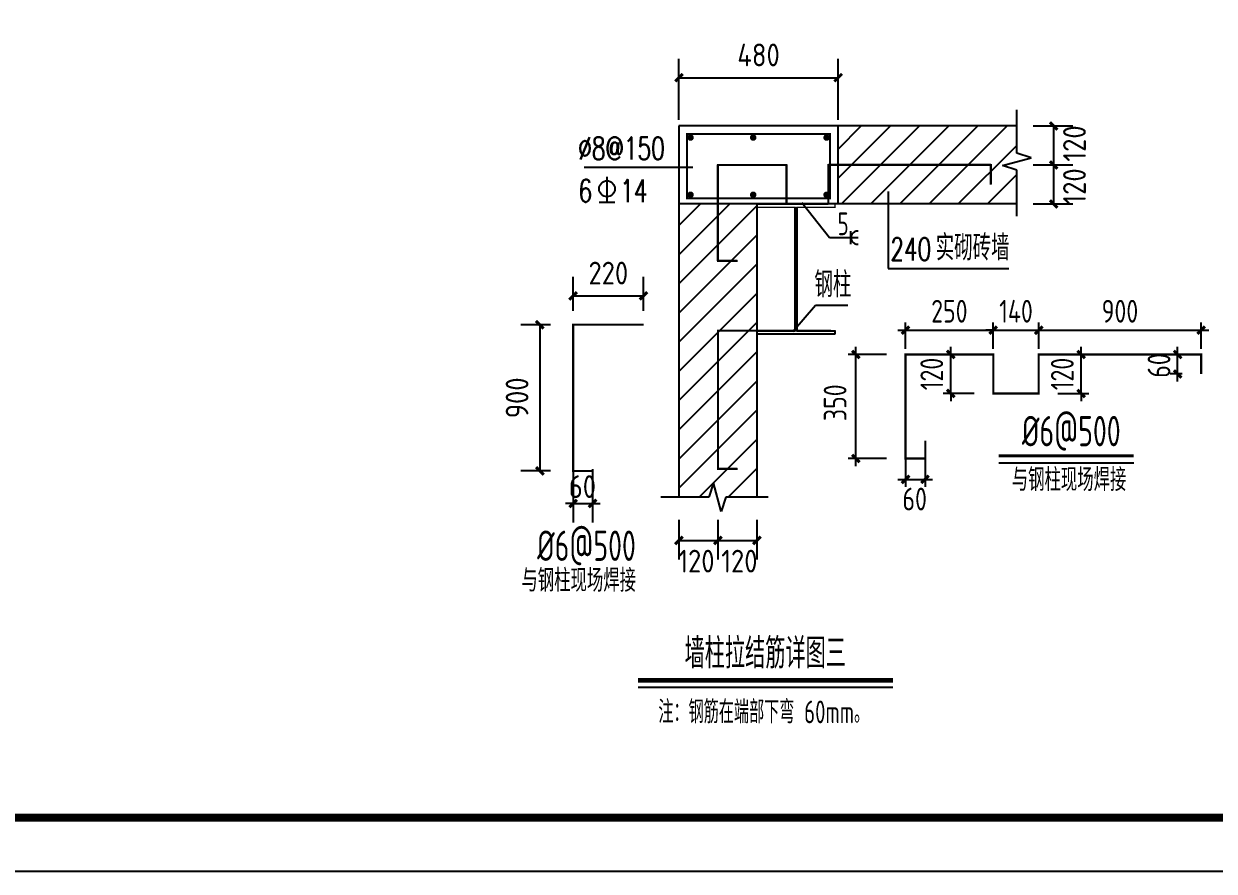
# Model space of a CAD drawing. Extents: x -33967 to 1773478, y -1022458 to -784650.
# Drawn here: x 462343 to 493749, y -1022458 to -1000110 of the extents above; entities that cross this region are included whole.
import ezdxf

# ---------------------------------------------------------------- set-up
doc = ezdxf.new("R2010")
doc.units = 0
doc.header["$LTSCALE"] = 1000
doc.header["$MEASUREMENT"] = 0
for name, color, linetype in [('22', 1, 'Continuous'), ('C', 6, 'Continuous'), ('DIM', 146, 'Continuous'), ('DIM_LEAD', 3, 'Continuous'), ('OTHER', 7, 'Continuous'), ('PUB_DIM', 3, 'Continuous'), ('PUB_TEXT', 7, 'Continuous'), ('PUB_TITLE', 4, 'Continuous'), ('中粗线', 3, 'Continuous'), ('构造线', 7, 'Continuous'), ('特细线', 8, 'Continuous'), ('粗线', 5, 'Continuous'), ('细线', 9, 'Continuous')]:
    doc.layers.add(name, color=color, linetype=linetype)
doc.styles.add('_TCH_DIM', font='SIMPLEX', dxfattribs={"bigfont": 'GBCBIG'})
doc.styles.add('C', font='tssdeng.shx', dxfattribs={"height": 3, "bigfont": 'tssdchn.shx'})
doc.styles.get("Standard").update_dxf_attribs({"font": 'gbenor.shx', "bigfont": 'gbcbig.shx'})
doc.styles.add('STYLE1', font='tssdeng.shx', dxfattribs={"width": 0.75, "bigfont": 'tssdchn.shx'})
doc.styles.add('TSSD_Dimension', font='Tssdeng.shx', dxfattribs={"width": 0.8, "bigfont": 'hztxt.shx'})
doc.dimstyles.new('DIMN120', dxfattribs={"dimscale": 1.2, "dimtxt": 300, "dimasz": 100, "dimexe": 250, "dimexo": 300, "dimgap": 150, "dimtad": 1, "dimdec": 0, "dimzin": 0, "dimdsep": 46, "dimtxsty": 'Standard', "dimblk": 'ARCHTICK', "dimcen": 0.09, "dimclrt": 7, "dimadec": 0, "dimazin": 0, "dimtfac": 1, "dimtdec": 0, "dimtix": 1, "dimtmove": 2, "dimatfit": 3, "dimldrblk": 'ARCHTICK', "dimfxl": 1, "dimtolj": 1, "dimtzin": 0, "dimarcsym": 0})
doc.dimstyles.new('TSSD_100_200', dxfattribs={"dimtxt": 600, "dimasz": 200, "dimexe": 200, "dimexo": 500, "dimgap": 200, "dimtad": 1, "dimdec": 0, "dimlfac": 0.5, "dimzin": 0, "dimdsep": 46, "dimtxsty": 'TSSD_Dimension', "dimblk": 'ARCHTICK', "dimblk1": 'ARCHTICK', "dimblk2": 'ARCHTICK', "dimcen": 0, "dimdle": 200, "dimclrt": 7, "dimadec": 0, "dimazin": 0, "dimtfac": 1, "dimtdec": 0, "dimtix": 1, "dimtmove": 2, "dimatfit": 3, "dimfxl": 1, "dimtolj": 1, "dimtzin": 0, "dimarcsym": 0})

# ---------------------------------------------------------------- blocks, each defined once
blk = doc.blocks.new('_ArchTick')
at = {"color": 0, "linetype": 'ByBlock', "const_width": 0.4}
blk.add_lwpolyline([(-0.5, -0.5), (0.5, 0.5)], dxfattribs=at)
blk = doc.blocks.new('*D1015')
at = {"layer": 'Defpoints', "color": 0, "transparency": 16777216}
for p in [(-1177, -344), (-2293, -941), (-1177, -941)]:
    blk.add_point(p, dxfattribs=at)
at = {"layer": 'DIM_LEAD', "color": 0, "lineweight": -2, "transparency": 16777216}
for p, q in [((-2293, -581), (-2293, -44)), ((-1177, -581), (-1177, -44)), ((-2293, -344), (-1177, -344))]:
    blk.add_line(p, q, dxfattribs=at)
at = {"layer": 'DIM_LEAD', "color": 0, "lineweight": -2, "transparency": 16777216, "xscale": 120, "yscale": 120, "zscale": 120, "rotation": 180}
blk.add_blockref('_ArchTick', (-2293, -344), dxfattribs=at)
at = {"layer": 'DIM_LEAD', "color": 0, "lineweight": -2, "transparency": 16777216, "xscale": 120, "yscale": 120, "zscale": 120}
blk.add_blockref('_ArchTick', (-1177, -344), dxfattribs=at)
at = {"layer": 'DIM_LEAD', "color": 7, "transparency": 16777216, "insert": (-1735, 16), "char_height": 360, "attachment_point": 5}
blk.add_mtext('\\A1;220', dxfattribs=at)
blk = doc.blocks.new('*D1016')
at = {"layer": 'Defpoints', "color": 0, "transparency": 16777216}
for p in [(-2293, -2728), (-1984, -2728), (-1984, -3630)]:
    blk.add_point(p, dxfattribs=at)
at = {"layer": 'DIM_LEAD', "color": 0, "lineweight": -2, "transparency": 16777216}
for p, q in [((-2293, -3088), (-2293, -3930)), ((-1984, -3088), (-1984, -3930)), ((-2293, -3630), (-2413, -3630)), ((-2293, -3630), (-1984, -3630)), ((-1984, -3630), (-1864, -3630))]:
    blk.add_line(p, q, dxfattribs=at)
at = {"layer": 'DIM_LEAD', "color": 0, "lineweight": -2, "transparency": 16777216, "xscale": 120, "yscale": 120, "zscale": 120}
blk.add_blockref('_ArchTick', (-2293, -3630), dxfattribs=at)
at = {"layer": 'DIM_LEAD', "color": 0, "lineweight": -2, "transparency": 16777216, "xscale": 120, "yscale": 120, "zscale": 120, "rotation": 180}
blk.add_blockref('_ArchTick', (-1984, -3630), dxfattribs=at)
at = {"layer": 'DIM_LEAD', "color": 7, "transparency": 16777216, "insert": (-2146, -3363), "char_height": 360, "attachment_point": 5}
blk.add_mtext('\\A1;60', dxfattribs=at)
blk = doc.blocks.new('*D1017')
at = {"layer": 'Defpoints', "color": 0, "transparency": 16777216}
for p in [(1903, 3108), (-617, 2079), (1903, 2079)]:
    blk.add_point(p, dxfattribs=at)
at = {"layer": 'DIM_LEAD', "color": 0, "lineweight": -2, "transparency": 16777216}
for p, q in [((-617, 2439), (-617, 3408)), ((1903, 2439), (1903, 3408)), ((-617, 3108), (1903, 3108))]:
    blk.add_line(p, q, dxfattribs=at)
at = {"layer": 'DIM_LEAD', "color": 0, "lineweight": -2, "transparency": 16777216, "xscale": 120, "yscale": 120, "zscale": 120, "rotation": 180}
blk.add_blockref('_ArchTick', (-617, 3108), dxfattribs=at)
at = {"layer": 'DIM_LEAD', "color": 0, "lineweight": -2, "transparency": 16777216, "xscale": 120, "yscale": 120, "zscale": 120}
blk.add_blockref('_ArchTick', (1903, 3108), dxfattribs=at)
at = {"layer": 'DIM_LEAD', "color": 7, "transparency": 16777216, "insert": (643, 3468), "char_height": 360, "attachment_point": 5}
blk.add_mtext('\\A1;480', dxfattribs=at)
blk = doc.blocks.new('*D1018')
at = {"layer": 'Defpoints', "color": 0, "transparency": 16777216}
for p in [(4632, 1727), (5316, 1727), (4632, 1110)]:
    blk.add_point(p, dxfattribs=at)
at = {"layer": 'DIM_LEAD', "color": 0, "lineweight": -2, "transparency": 16777216}
for p, q in [((4992, 1727), (5616, 1727)), ((5316, 1110), (5316, 1727)), ((4992, 1110), (5616, 1110))]:
    blk.add_line(p, q, dxfattribs=at)
at = {"layer": 'DIM_LEAD', "color": 0, "lineweight": -2, "transparency": 16777216, "xscale": 120, "yscale": 120, "zscale": 120}
for p, rotation in [((5316, 1727), 90), ((5316, 1110), 270)]:
    blk.add_blockref('_ArchTick', p, dxfattribs=dict(at, rotation=rotation))
at = {"layer": 'DIM_LEAD', "color": 7, "transparency": 16777216, "insert": (5644, 1387), "char_height": 360, "attachment_point": 5, "rotation": 90}
blk.add_mtext('\\A1;120', dxfattribs=at)
blk = doc.blocks.new('*D1019')
at = {"layer": 'Defpoints', "color": 0, "transparency": 16777216}
for p in [(4632, 2344), (5316, 2344), (4632, 1727)]:
    blk.add_point(p, dxfattribs=at)
at = {"layer": 'DIM_LEAD', "color": 0, "lineweight": -2, "transparency": 16777216}
for p, q in [((4992, 2344), (5616, 2344)), ((5316, 1727), (5316, 2344)), ((4992, 1727), (5616, 1727))]:
    blk.add_line(p, q, dxfattribs=at)
at = {"layer": 'DIM_LEAD', "color": 0, "lineweight": -2, "transparency": 16777216, "xscale": 120, "yscale": 120, "zscale": 120}
for p, rotation in [((5316, 2344), 90), ((5316, 1727), 270)]:
    blk.add_blockref('_ArchTick', p, dxfattribs=dict(at, rotation=rotation))
at = {"layer": 'DIM_LEAD', "color": 7, "transparency": 16777216, "insert": (5644, 2067), "char_height": 360, "attachment_point": 5, "rotation": 90}
blk.add_mtext('\\A1;120', dxfattribs=at)
blk = doc.blocks.new('*D1020')
at = {"layer": 'Defpoints', "color": 0, "transparency": 16777216}
for p in [(0, -3531), (617, -3531), (617, -4215)]:
    blk.add_point(p, dxfattribs=at)
at = {"layer": 'DIM_LEAD', "color": 0, "lineweight": -2, "transparency": 16777216}
for p, q in [((0, -3891), (0, -4515)), ((617, -3891), (617, -4515)), ((0, -4215), (617, -4215))]:
    blk.add_line(p, q, dxfattribs=at)
at = {"layer": 'DIM_LEAD', "color": 0, "lineweight": -2, "transparency": 16777216, "xscale": 120, "yscale": 120, "zscale": 120, "rotation": 180}
blk.add_blockref('_ArchTick', (0, -4215), dxfattribs=at)
at = {"layer": 'DIM_LEAD', "color": 0, "lineweight": -2, "transparency": 16777216, "xscale": 120, "yscale": 120, "zscale": 120}
blk.add_blockref('_ArchTick', (617, -4215), dxfattribs=at)
at = {"layer": 'DIM_LEAD', "color": 7, "transparency": 16777216, "insert": (340, -4542), "char_height": 360, "attachment_point": 5}
blk.add_mtext('\\A1;120', dxfattribs=at)
blk = doc.blocks.new('*D1021')
at = {"layer": 'Defpoints', "color": 0, "transparency": 16777216}
for p in [(-617, -3531), (0, -3531), (0, -4215)]:
    blk.add_point(p, dxfattribs=at)
at = {"layer": 'DIM_LEAD', "color": 0, "lineweight": -2, "transparency": 16777216}
for p, q in [((-617, -3891), (-617, -4515)), ((0, -3891), (0, -4515)), ((-617, -4215), (0, -4215))]:
    blk.add_line(p, q, dxfattribs=at)
at = {"layer": 'DIM_LEAD', "color": 0, "lineweight": -2, "transparency": 16777216, "xscale": 120, "yscale": 120, "zscale": 120, "rotation": 180}
blk.add_blockref('_ArchTick', (-617, -4215), dxfattribs=at)
at = {"layer": 'DIM_LEAD', "color": 0, "lineweight": -2, "transparency": 16777216, "xscale": 120, "yscale": 120, "zscale": 120}
blk.add_blockref('_ArchTick', (0, -4215), dxfattribs=at)
at = {"layer": 'DIM_LEAD', "color": 7, "transparency": 16777216, "insert": (-340, -4542), "char_height": 360, "attachment_point": 5}
blk.add_mtext('\\A1;120', dxfattribs=at)
blk = doc.blocks.new('*D1010')
at = {"layer": 'Defpoints', "color": 0, "transparency": 16777216}
for p in [(-2293, -801), (-2819, -3115), (-2293, -3115)]:
    blk.add_point(p, dxfattribs=at)
at = {"layer": 'DIM_LEAD', "color": 0, "lineweight": -2, "transparency": 16777216}
for p, q in [((-2653, -801), (-3119, -801)), ((-2819, -801), (-2819, -3115)), ((-2653, -3115), (-3119, -3115))]:
    blk.add_line(p, q, dxfattribs=at)
at = {"layer": 'DIM_LEAD', "color": 0, "lineweight": -2, "transparency": 16777216, "xscale": 120, "yscale": 120, "zscale": 120}
for p, rotation in [((-2819, -801), 90), ((-2819, -3115), 270)]:
    blk.add_blockref('_ArchTick', p, dxfattribs=dict(at, rotation=rotation))
at = {"layer": 'DIM_LEAD', "color": 7, "transparency": 16777216, "insert": (-3179, -1958), "char_height": 360, "attachment_point": 5, "rotation": 90}
blk.add_mtext('\\A1;900', dxfattribs=at)
blk = doc.blocks.new('*D1035')
at = {"layer": 'Defpoints', "color": 0, "transparency": 16777216}
for p in [(487920, -1008190), (485605, -1009184), (487920, -1009184)]:
    blk.add_point(p, dxfattribs=at)
at = {"layer": 'DIM', "color": 0, "lineweight": -2, "transparency": 16777216}
for p, q in [((485605, -1008684), (485605, -1007990)), ((487920, -1008684), (487920, -1007990)), ((485405, -1008190), (488120, -1008190))]:
    blk.add_line(p, q, dxfattribs=at)
at = {"layer": 'DIM', "color": 0, "lineweight": -2, "transparency": 16777216, "xscale": 200, "yscale": 200, "zscale": 200, "rotation": 180}
blk.add_blockref('_ArchTick', (485605, -1008190), dxfattribs=at)
at = {"layer": 'DIM', "color": 0, "lineweight": -2, "transparency": 16777216, "xscale": 200, "yscale": 200, "zscale": 200}
blk.add_blockref('_ArchTick', (487920, -1008190), dxfattribs=at)
at = {"layer": 'DIM', "color": 7, "transparency": 16777216, "insert": (486762, -1007690), "char_height": 600, "attachment_point": 5, "style": 'TSSD_Dimension'}
blk.add_mtext('\\A1;250', dxfattribs=at)
blk = doc.blocks.new('*D1036')
at = {"layer": 'Defpoints', "color": 0, "transparency": 16777216}
for p in [(493405, -1008190), (489120, -1009184), (493405, -1009184)]:
    blk.add_point(p, dxfattribs=at)
at = {"layer": 'DIM', "color": 0, "lineweight": -2, "transparency": 16777216}
for p, q in [((489120, -1008684), (489120, -1007990)), ((493405, -1008684), (493405, -1007990)), ((488920, -1008190), (493605, -1008190))]:
    blk.add_line(p, q, dxfattribs=at)
at = {"layer": 'DIM', "color": 0, "lineweight": -2, "transparency": 16777216, "xscale": 200, "yscale": 200, "zscale": 200, "rotation": 180}
blk.add_blockref('_ArchTick', (489120, -1008190), dxfattribs=at)
at = {"layer": 'DIM', "color": 0, "lineweight": -2, "transparency": 16777216, "xscale": 200, "yscale": 200, "zscale": 200}
blk.add_blockref('_ArchTick', (493405, -1008190), dxfattribs=at)
at = {"layer": 'DIM', "color": 7, "transparency": 16777216, "insert": (491262, -1007690), "char_height": 600, "attachment_point": 5, "style": 'TSSD_Dimension'}
blk.add_mtext('\\A1;900', dxfattribs=at)
blk = doc.blocks.new('*D1037')
at = {"layer": 'Defpoints', "color": 0, "transparency": 16777216}
for p in [(489120, -1008190), (487920, -1009184), (489120, -1009184)]:
    blk.add_point(p, dxfattribs=at)
at = {"layer": 'DIM', "color": 0, "lineweight": -2, "transparency": 16777216}
for p, q in [((487920, -1008684), (487920, -1007990)), ((489120, -1008684), (489120, -1007990)), ((487920, -1008190), (487720, -1008190)), ((487920, -1008190), (489120, -1008190)), ((489120, -1008190), (489320, -1008190))]:
    blk.add_line(p, q, dxfattribs=at)
at = {"layer": 'DIM', "color": 0, "lineweight": -2, "transparency": 16777216, "xscale": 200, "yscale": 200, "zscale": 200}
blk.add_blockref('_ArchTick', (487920, -1008190), dxfattribs=at)
at = {"layer": 'DIM', "color": 0, "lineweight": -2, "transparency": 16777216, "xscale": 200, "yscale": 200, "zscale": 200, "rotation": 180}
blk.add_blockref('_ArchTick', (489120, -1008190), dxfattribs=at)
at = {"layer": 'DIM', "color": 7, "transparency": 16777216, "insert": (488520, -1007690), "char_height": 600, "attachment_point": 5, "style": 'TSSD_Dimension'}
blk.add_mtext('\\A1;140', dxfattribs=at)
blk = doc.blocks.new('*D1038')
at = {"layer": 'Defpoints', "color": 0, "transparency": 16777216}
for p in [(484294, -1008831), (485605, -1008831), (485605, -1011574)]:
    blk.add_point(p, dxfattribs=at)
at = {"layer": 'DIM', "color": 0, "lineweight": -2, "transparency": 16777216}
for p, q in [((484294, -1011774), (484294, -1008631)), ((485105, -1008831), (484094, -1008831)), ((485105, -1011574), (484094, -1011574))]:
    blk.add_line(p, q, dxfattribs=at)
at = {"layer": 'DIM', "color": 0, "lineweight": -2, "transparency": 16777216, "xscale": 200, "yscale": 200, "zscale": 200}
for p, rotation in [((484294, -1008831), 90), ((484294, -1011574), 270)]:
    blk.add_blockref('_ArchTick', p, dxfattribs=dict(at, rotation=rotation))
at = {"layer": 'DIM', "color": 7, "transparency": 16777216, "insert": (483748, -1010104), "char_height": 600, "attachment_point": 5, "rotation": 90, "style": 'TSSD_Dimension'}
blk.add_mtext('\\A1;350', dxfattribs=at)
blk = doc.blocks.new('*D1039')
at = {"layer": 'Defpoints', "color": 0, "transparency": 16777216}
for p in [(485605, -1010604), (486120, -1010604), (486120, -1012125)]:
    blk.add_point(p, dxfattribs=at)
at = {"layer": 'DIM', "color": 0, "lineweight": -2, "transparency": 16777216}
for p, q in [((485605, -1011104), (485605, -1012325)), ((486120, -1011104), (486120, -1012325)), ((485405, -1012125), (486320, -1012125))]:
    blk.add_line(p, q, dxfattribs=at)
at = {"layer": 'DIM', "color": 0, "lineweight": -2, "transparency": 16777216, "xscale": 200, "yscale": 200, "zscale": 200, "rotation": 180}
blk.add_blockref('_ArchTick', (485605, -1012125), dxfattribs=at)
at = {"layer": 'DIM', "color": 0, "lineweight": -2, "transparency": 16777216, "xscale": 200, "yscale": 200, "zscale": 200}
blk.add_blockref('_ArchTick', (486120, -1012125), dxfattribs=at)
at = {"layer": 'DIM', "color": 7, "transparency": 16777216, "insert": (485847, -1012644), "char_height": 600, "attachment_point": 5, "style": 'TSSD_Dimension'}
blk.add_mtext('\\A1;60', dxfattribs=at)
blk = doc.blocks.new('*D1040')
at = {"layer": 'Defpoints', "color": 0, "transparency": 16777216}
for p in [(489120, -1008831), (490241, -1008831), (489120, -1009860)]:
    blk.add_point(p, dxfattribs=at)
at = {"layer": 'DIM', "color": 0, "lineweight": -2, "transparency": 16777216}
for p, q in [((490241, -1008831), (490241, -1008631)), ((489620, -1008831), (490441, -1008831)), ((490241, -1009860), (490241, -1008831)), ((489620, -1009860), (490441, -1009860)), ((490241, -1009860), (490241, -1010060))]:
    blk.add_line(p, q, dxfattribs=at)
at = {"layer": 'DIM', "color": 0, "lineweight": -2, "transparency": 16777216, "xscale": 200, "yscale": 200, "zscale": 200}
for p, rotation in [((490241, -1008831), 270), ((490241, -1009860), 90)]:
    blk.add_blockref('_ArchTick', p, dxfattribs=dict(at, rotation=rotation))
at = {"layer": 'DIM', "color": 7, "transparency": 16777216, "insert": (489741, -1009345), "char_height": 600, "attachment_point": 5, "rotation": 90, "style": 'TSSD_Dimension'}
blk.add_mtext('\\A1;120', dxfattribs=at)
blk = doc.blocks.new('*D1041')
at = {"layer": 'Defpoints', "color": 0, "transparency": 16777216}
for p in [(486798, -1008831), (487920, -1008831), (487920, -1009860)]:
    blk.add_point(p, dxfattribs=at)
at = {"layer": 'DIM', "color": 0, "lineweight": -2, "transparency": 16777216}
for p, q in [((486798, -1008831), (486798, -1008631)), ((487420, -1008831), (486598, -1008831)), ((486798, -1009860), (486798, -1008831)), ((487420, -1009860), (486598, -1009860)), ((486798, -1009860), (486798, -1010060))]:
    blk.add_line(p, q, dxfattribs=at)
at = {"layer": 'DIM', "color": 0, "lineweight": -2, "transparency": 16777216, "xscale": 200, "yscale": 200, "zscale": 200}
for p, rotation in [((486798, -1008831), 270), ((486798, -1009860), 90)]:
    blk.add_blockref('_ArchTick', p, dxfattribs=dict(at, rotation=rotation))
at = {"layer": 'DIM', "color": 7, "transparency": 16777216, "insert": (486298, -1009345), "char_height": 600, "attachment_point": 5, "rotation": 90, "style": 'TSSD_Dimension'}
blk.add_mtext('\\A1;120', dxfattribs=at)
blk = doc.blocks.new('*D1042')
at = {"layer": 'Defpoints', "color": 0, "transparency": 16777216}
for p in [(492785, -1008831), (493405, -1008831), (493405, -1009345)]:
    blk.add_point(p, dxfattribs=at)
at = {"layer": 'DIM', "color": 0, "lineweight": -2, "transparency": 16777216}
for p, q in [((492785, -1009545), (492785, -1008631)), ((492905, -1008831), (492585, -1008831)), ((492905, -1009345), (492585, -1009345))]:
    blk.add_line(p, q, dxfattribs=at)
at = {"layer": 'DIM', "color": 0, "lineweight": -2, "transparency": 16777216, "xscale": 200, "yscale": 200, "zscale": 200}
for p, rotation in [((492785, -1008831), 90), ((492785, -1009345), 270)]:
    blk.add_blockref('_ArchTick', p, dxfattribs=dict(at, rotation=rotation))
at = {"layer": 'DIM', "color": 7, "transparency": 16777216, "insert": (492293, -1009122), "char_height": 600, "attachment_point": 5, "rotation": 90, "style": 'TSSD_Dimension'}
blk.add_mtext('\\A1;60', dxfattribs=at)
blk = doc.blocks.new('1')
at = {"layer": '22'}
for p, q in [((0, 1726.9), (1080, 1726.9)), ((0, 209.8), (0, 1726.9)), ((1082.8, 1726.9), (1082.8, 1109.8)), ((4320, 1726.9), (1748.6, 1726.9)), ((0, 209.8), (308.6, 209.8)), ((-1176.6, -800.8), (-2292.6, -800.8))]:
    blk.add_line(p, q, dxfattribs=at)
at = {"layer": '22', "const_width": 33.6}
blk.add_lwpolyline([(-488.6, 2215.5), (1774.3, 2215.5), (1774.3, 1200.5), (-488.6, 1200.5)], close=True, dxfattribs=at)
for points in [[(308.6, 209.8), (0, 209.8), (0, 1726.9), (1082.8, 1726.9), (1082.8, 1109.8)], [(4320, 1418.3), (4320, 1726.9), (1748.6, 1726.9), (1748.6, 1109.8)], [(1082.8, 1109.8), (1748.6, 1109.8)], [(-1176.6, -800.8), (-2292.6, -800.8), (-2292.6, -3115.1), (-1984, -3115.1)], [(617.1, -896), (0, -896), (0, -3081.7), (308.6, -3081.7)]]:
    blk.add_lwpolyline(points, dxfattribs=at)
at = {"layer": 'Defpoints', "color": 0, "linetype": 'ByBlock'}
blk.add_point((1913, 3234.3), dxfattribs=at)
at = {"layer": 'DIM_LEAD'}
for p, q in [((-399.2, 1685.9, -716.3), (-2117.9, 1685.9, -716.3)), ((2696, 1308.4, -716.3), (2696, 89.6, -716.3)), ((2696, 89.6, -716.3), (4607.4, 89.6, -716.3)), ((1185.9, -907.3, -716.3), (1546.2, -493.4, -716.3)), ((1546.2, -493.4, -716.3), (2054.8, -493.4, -716.3))]:
    blk.add_line(p, q, dxfattribs=at)
at = {"layer": 'OTHER', "color": 9}
for p, q in [((4731.4, 1911.6), (4731.4, 2602)), ((4957.7, 1839.6), (4731.4, 1911.6)), ((4505.1, 1716.1), (4957.7, 1839.6)), ((4731.4, 1644.1), (4505.1, 1716.1)), ((4731.4, 915.9), (4731.4, 1644.1)), ((-72.5, -3304.4), (-144.5, -3530.7)), ((50.9, -3757), (-72.5, -3304.4)), ((-144.5, -3530.7), (-906.1, -3530.7)), ((122.9, -3530.7), (50.9, -3757)), ((792.7, -3530.7), (122.9, -3530.7))]:
    blk.add_line(p, q, dxfattribs=at)
at = {"layer": 'PUB_DIM'}
blk.add_line((-1265.1, -6534.9, -716.3), (2770.2, -6534.9, -716.3), dxfattribs=at)
at = {"layer": 'PUB_DIM', "const_width": 76.3, "elevation": -716.3}
blk.add_lwpolyline([(-1265.1, -6427.8), (2770.2, -6427.8)], dxfattribs=at)
at = {"layer": 'PUB_TEXT'}
for p, q in [((-1756.5, 1538.9, -716.3), (-1756.5, 1139.9, -716.3)), ((-1882.5, 1139.9, -716.3), (-1630.5, 1139.9, -716.3))]:
    blk.add_line(p, q, dxfattribs=at)
blk.add_circle((-1756.5, 1349.9, -716.3), 126, dxfattribs=at)
at = {"layer": '中粗线'}
for p, q in [((1218.9, 1058.3), (1218.9, -896)), ((1249.7, 1058.3), (1249.7, -896)), ((617.1, -767.4), (617.1, -818.8)), ((617.1, -767.4), (617.1, -818.8)), ((617.1, -896), (1218.9, -896)), ((1249.7, -896), (1851.4, -896)), ((1249.7, -896), (1851.4, -896)), ((1851.4, -896), (1851.4, -947.4)), ((1851.4, -896), (1851.4, -947.4)), ((617.1, -947.4), (1851.4, -947.4))]:
    blk.add_line(p, q, dxfattribs=at)
at = {"layer": '特细线'}
for p, q in [((1902.9, 1517.1), (2729.8, 2344)), ((1902.9, 1979), (2267.9, 2344)), ((1957.3, 1109.8), (3191.6, 2344)), ((2419.2, 1109.8), (3653.4, 2344)), ((2881, 1109.8), (4115.3, 2344)), ((3342.8, 1109.8), (4577.1, 2344)), ((3804.7, 1109.8), (4731.4, 2036.5)), ((4266.5, 1109.8), (4731.4, 1574.7)), ((1329.4, 1133.6), (1764.7, 577.7)), ((-617.1, 768.4), (-275.8, 1109.8)), ((-617.1, 1101.7), (-609, 1109.8)), ((-617.1, 306.5), (186.1, 1109.8)), ((-617.1, -155.3), (617.1, 1079)), ((-617.1, -617.1), (617.1, 617.1)), ((1764.7, 577.7), (2219.3, 577.7)), ((-617.1, -1079), (617.1, 155.3)), ((-617.1, -1540.8), (617.1, -306.5)), ((-617.1, -2002.7), (617.1, -768.4)), ((-617.1, -2464.5), (617.1, -1230.2)), ((-617.1, -2926.4), (617.1, -1692.1)), ((-617.1, -3388.2), (617.1, -2153.9)), ((-297.8, -3530.7), (617.1, -2615.7)), ((164.1, -3530.7), (617.1, -3077.6))]:
    blk.add_line(p, q, dxfattribs=at)
at = {"layer": '特细线', "const_width": 51.4}
for points in [[(-459.7, 2160.4, 1), (-408.3, 2160.4, 1)], [(532.2, 2160.4, 1), (583.6, 2160.4, 1)], [(1745.5, 2160.4, -1), (1694, 2160.4, -1)], [(-459.7, 1255.5, -1), (-408.3, 1255.5, -1)], [(532.2, 1255.5, -1), (583.6, 1255.5, -1)], [(1745.5, 1255.5, 1), (1694, 1255.5, 1)]]:
    blk.add_lwpolyline(points, format="xyb", close=True, dxfattribs=at)
at = {"layer": '粗线'}
for p, q in [((1748.6, 1109.8), (1748.6, 1726.9)), ((4320, 1418.3), (4320, 1726.9)), ((617.1, 1109.8), (1440, 1109.8)), ((-2292.6, -800.8), (-2292.6, -3115.1)), ((1784.6, -896), (0, -896)), ((0, -896), (0, -3081.7)), ((-2292.6, -3115.1), (-1984, -3115.1)), ((0, -3081.7), (308.6, -3081.7))]:
    blk.add_line(p, q, dxfattribs=at)
at = {"layer": '细线'}
for p, q in [((4731.4, 2344), (-617.1, 2344)), ((-617.1, 2344), (-617.1, -3530.7)), ((1902.9, 1109.8), (1902.9, 2344)), ((1902.9, 1109.8), (-617.1, 1109.8)), ((617.1, 1109.8), (617.1, -3530.7)), ((4731.4, 1109.8), (1902.9, 1109.8)), ((2104.6, 474.9), (2104.6, 680.6))]:
    blk.add_line(p, q, dxfattribs=at)
at = {"layer": '细线', "const_width": 20.6}
blk.add_lwpolyline([(1851.4, -947.4), (617.1, -947.4), (617.1, -896), (1218.9, -896), (1218.9, 1058.3), (617.1, 1058.3), (617.1, 1109.8), (1851.4, 1109.8), (1851.4, 1058.3), (1249.7, 1058.3), (1249.7, -896), (1851.4, -896), (1851.4, -947.4)], dxfattribs=at)
at = {"layer": '细线'}
blk.add_arc((2208, 577.7), 103.5, 83.7479, 276.2521, dxfattribs=at)
at = {"layer": 'PUB_TEXT'}
for s, height, style, width, p in [('%%c8@150', 357, '_TCH_DIM', 0.705882, (-2212.8, 1811.9, -716.3)), ('6', 357, '_TCH_DIM', 0.705882, (-2206.5, 1139.9, -716.3)), ('14', 357, '_TCH_DIM', 0.705882, (-1546.5, 1139.9, -716.3)), ('240', 357, '_TCH_DIM', 0.705882, (2728.7, 215.6, -716.3)), ('墙柱拉结筋详图三', 480, 'C', 0.7, (-527.8, -6241, -716.3)), ('注：钢筋在端部下弯 60mm。', 360, 'C', 0.7, (-943.6, -7108, -716.3))]:
    blk.add_text(s, height=height, dxfattribs=dict(at, style=style, width=width)).set_placement(p)
at = {"layer": 'PUB_TEXT', "style": '_TCH_DIM'}
for s, p in [('实砌砖墙', (3448.7, 215.6, -716.3)), ('钢柱', (1527.9, -367.4, -716.3))]:
    blk.add_text(s, height=405.11, dxfattribs=at).set_placement(p)
at = {"layer": '中粗线', "style": 'STYLE1', "width": 0.7}
blk.add_text('%%c6@500', height=480, dxfattribs=at).set_placement((-2862, -4538.5))
at = {"layer": '细线', "style": 'STYLE1', "width": 0.7}
blk.add_text('5', height=360, dxfattribs=at).set_placement((1893.9, 615.9))
at = {"layer": 'DIM_LEAD'}
for p1, p2, distance, text, picture, middle in [((-617.1, 2079.1, -716.3), (1902.9, 2079.1, -716.3), 1028.9, '480', '*D1017', (642.9, 3468, -716.3)), ((-2292.6, -940.5, -716.3), (-1176.6, -940.5, -716.3), 596.4, '220', '*D1015', (-1734.6, 15.9, -716.3))]:
    dim = blk.add_aligned_dim(p1=p1, p2=p2, distance=distance, text=text, dimstyle='DIMN120', dxfattribs=at)
    dim.commit()
    dim.dimension.update_dxf_attribs({"geometry": picture, "text_midpoint": middle})
for base, p1, p2, angle, text, picture, middle in [((5316.2, 2344, -716.3), (4632.2, 1726.9, -716.3), (4632.2, 2344, -716.3), 90, '120', '*D1019', (5643.9, 2066.6, -716.3)), ((5316.2, 1726.9, -716.3), (4632.2, 1109.8, -716.3), (4632.2, 1726.9, -716.3), 90, '120', '*D1018', (5643.9, 1387.2, -716.3)), ((-1984, -3630.5, -716.3), (-2292.6, -2727.7, -716.3), (-1984, -2727.7, -716.3), 0, '60', '*D1016', (-2146.5, -3363, -716.3)), ((0, -4214.7, -716.3), (-617.1, -3530.7, -716.3), (0, -3530.7, -716.3), 0, '120', '*D1021', (-339.7, -4542.3, -716.3)), ((617.1, -4214.7, -716.3), (0, -3530.7, -716.3), (617.1, -3530.7, -716.3), 0, '120', '*D1020', (339.7, -4542.3, -716.3))]:
    dim = blk.add_linear_dim(base=base, p1=p1, p2=p2, angle=angle, text=text, dimstyle='DIMN120', dxfattribs=at)
    dim.commit()
    dim.dimension.update_dxf_attribs({"geometry": picture, "text_midpoint": middle, "dimtype": 129})
dim = blk.add_linear_dim(base=(-2819.3, -3115.1), p1=(-2292.6, -800.8), p2=(-2292.6, -3115.1), angle=90, text='900', dimstyle='DIMN120', dxfattribs=at)
dim.commit()
dim.dimension.update_dxf_attribs({"geometry": '*D1010', "text_midpoint": (-3179.3, -1958)})

msp = doc.modelspace()

# ---------------------------------------------------------------- linework, layer by layer
at = {"layer": '22', "const_width": 56, "elevation": 0}
msp.add_lwpolyline([(486119.6, -1011573.9), (485605.3, -1011573.9), (485605.3, -1008831), (487919.6, -1008831), (487919.6, -1009859.6), (489119.6, -1009859.6), (489119.6, -1008831), (493405.3, -1008831), (493405.3, -1009345.3)], dxfattribs=at)
at = {"layer": 'C', "color": 1, "linetype": 'ByBlock', "const_width": 80.2, "elevation": 0}
msp.add_lwpolyline([(488063.5, -1011504.4), (491625.2, -1011504.4)], dxfattribs=at)
at = {"layer": 'PUB_TITLE'}
msp.add_lwpolyline([(390866.6, -1022458.4), (509666.6, -1022458.4), (509666.6, -938458.4), (390866.6, -938458.4)], close=True, dxfattribs=at)
at = {"layer": 'PUB_TITLE', "const_width": 212.1}
msp.add_lwpolyline([(393686.9, -1021044.2), (393686.9, -939872.6), (507666.6, -939872.6), (507666.6, -1021044.2)], close=True, dxfattribs=at)
at = {"layer": '粗线'}
for p, q in [((485605.3, -1008831, 0), (487919.6, -1008831, 0)), ((485605.3, -1011573.9, 0), (485605.3, -1008831, 0)), ((487919.6, -1008831, 0), (487919.6, -1009859.6, 0)), ((489119.6, -1009859.6, 0), (489119.6, -1008831, 0)), ((493405.4, -1008831, 0), (489119.6, -1008831, 0)), ((493405.3, -1009345.3, 0), (493405.3, -1008831, 0)), ((487919.6, -1009859.6, 0), (489119.6, -1009859.6, 0)), ((485605.3, -1011573.9, 0), (486119.6, -1011573.9, 0))]:
    msp.add_line(p, q, dxfattribs=at)
at = {"layer": '细线'}
msp.add_line((488063.5, -1011684.4, 0), (491625.2, -1011684.4, 0), dxfattribs=at)

# ---------------------------------------------------------------- block references
at = {"layer": '构造线', "xscale": 1.666666666744277, "yscale": 1.666666666744277, "zscale": 1.666666666744277}
msp.add_blockref('1', (480656.1, -1006710.7, 1193.9), dxfattribs=at)

# ---------------------------------------------------------------- texts
at = {"layer": '中粗线', "style": 'STYLE1', "width": 0.7}
msp.add_text('%%c6@500', height=800, dxfattribs=at).set_placement((488676.7, -1011251.7, 0))
at = {"layer": '细线'}
for p in [(488407.7, -1012434.2, 0), (475471.3, -1015090.4, 0)]:
    msp.add_text('与钢柱现场焊接', height=600, dxfattribs=at).set_placement(p)

# ---------------------------------------------------------------- dimensions: what is measured, and where the dimension line sits
at = {"layer": 'DIM'}
for p1, p2, distance, text, picture, middle in [((485605.3, -1009184.4, -1193.9), (487919.6, -1009184.4, -1193.9), 994, '250', '*D1035', (486762.5, -1007690.4, -1193.9)), ((487919.6, -1009184.4, -1193.9), (489119.6, -1009184.4, -1193.9), 994, '140', '*D1037', (488519.6, -1007690.4, -1193.9)), ((489119.6, -1009184.4, -1193.9), (493405.3, -1009184.4, -1193.9), 994, '900', '*D1036', (491262.5, -1007690.4, -1193.9)), ((487919.6, -1009859.6, -1193.9), (487919.6, -1008831, -1193.9), 1121.2, '120', '*D1041', (486298.4, -1009345.3, -1193.9)), ((489119.6, -1009859.6, -1193.9), (489119.6, -1008831, -1193.9), -1121.2, '120', '*D1040', (489740.8, -1009345.3, -1193.9))]:
    dim = msp.add_aligned_dim(p1=p1, p2=p2, distance=distance, text=text, dimstyle='TSSD_100_200', dxfattribs=at)
    dim.commit()
    dim.dimension.update_dxf_attribs({"geometry": picture, "text_midpoint": middle})
for base, p1, p2, angle, text, picture, middle in [((484293.9, -1008831, 0), (485605.3, -1011573.9, 0), (485605.3, -1008831, 0), 90, '350', '*D1038', (483747.8, -1010103.5, 0)), ((492785.3, -1008831, -1193.9), (493405.3, -1009345.3, -1193.9), (493405.3, -1008831, -1193.9), 90, '60', '*D1042', (492293.2, -1009121.9, -1193.9)), ((486119.6, -1012124.7, -1193.9), (485605.3, -1010603.6, -1193.9), (486119.6, -1010603.6, -1193.9), 0, '60', '*D1039', (485846.7, -1012643.8, -1193.9))]:
    dim = msp.add_linear_dim(base=base, p1=p1, p2=p2, angle=angle, text=text, dimstyle='TSSD_100_200', dxfattribs=at)
    dim.commit()
    dim.dimension.update_dxf_attribs({"geometry": picture, "text_midpoint": middle, "dimtype": 129})

doc.saveas('drawing.dxf')
